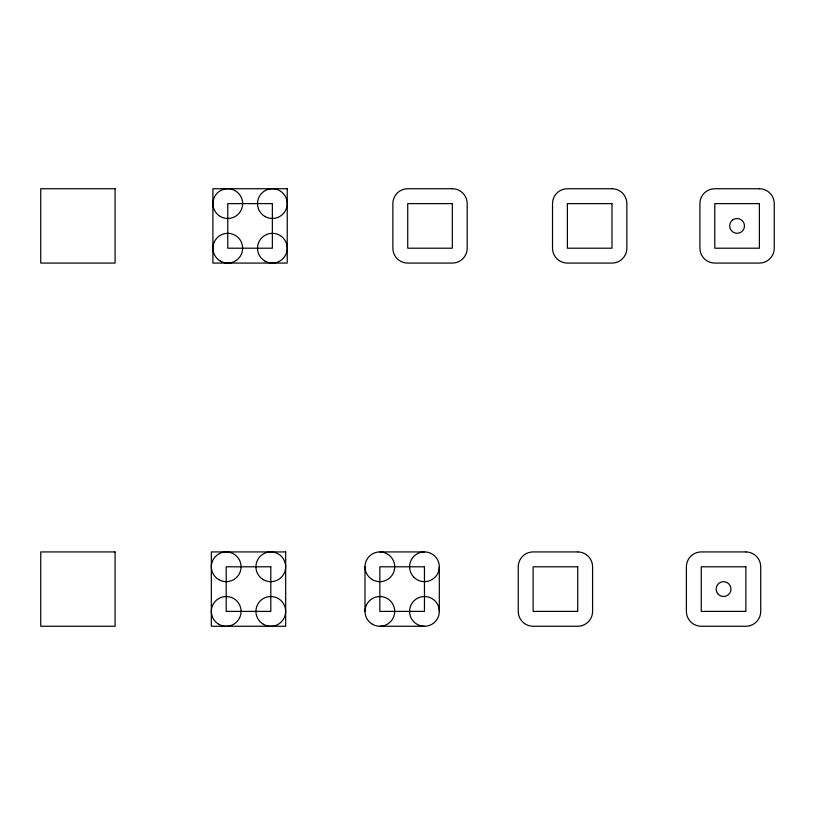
<?xml version="1.0" encoding="UTF-8"?>
<svg xmlns="http://www.w3.org/2000/svg" width="815" height="815" viewBox="0 0 815 815"><rect width="100%" height="100%" fill="white"/><g stroke="black" fill="none" stroke-linecap="round" stroke-linejoin="round"><path stroke-width="1.22" d="M379.851 551.928L424.452 551.928M379.851 626.256L424.452 626.256M439.316 566.792L439.316 611.393A14.864 14.864 0 0 1 417.015 624.27A14.864 14.864 0 0 1 417.015 598.516A14.864 14.864 0 0 1 439.316 611.393M364.988 566.792L364.988 611.393M732.634 219.958L731.249 221.313A7.437 7.437 0 0 0 741.538 231.857L742.923 230.502A7.437 7.437 0 0 0 732.634 219.958M115.078 188.744L40.75 188.744L40.75 263.072L115.078 263.072L115.078 188.744M287.237 188.744L212.898 188.744L212.898 263.072L287.237 263.072L287.237 188.744M452.325 188.744L407.724 188.744A14.864 14.864 0 0 0 392.861 203.607L392.861 248.208A14.864 14.864 0 0 0 407.724 263.072L452.325 263.072A14.864 14.864 0 0 0 467.189 248.208L467.189 203.607A14.864 14.864 0 0 0 452.325 188.744M611.984 188.744L567.383 188.744A14.864 14.864 0 0 0 552.519 203.607L552.519 248.208A14.864 14.864 0 0 0 567.383 263.072L611.984 263.072A14.864 14.864 0 0 0 626.847 248.208L626.847 203.607A14.864 14.864 0 0 0 611.984 188.744M759.386 188.744L714.786 188.744A14.864 14.864 0 0 0 699.922 203.607L699.922 248.208A14.864 14.864 0 0 0 714.786 263.072L759.386 263.072A14.864 14.864 0 0 0 774.25 248.208L774.25 203.607A14.864 14.864 0 0 0 759.386 188.744M272.363 203.607L227.772 203.607L227.772 248.208L272.363 248.208L272.363 203.607M452.325 203.607L407.724 203.607L407.724 248.208L452.325 248.208L452.325 203.607M611.984 203.607L567.383 203.607L567.383 248.208L611.984 248.208L611.984 203.607M759.386 203.607L714.786 203.607L714.786 248.208L759.386 248.208L759.386 203.607M115.078 551.928L40.75 551.928L40.75 626.256L115.078 626.256L115.078 551.928M285.668 551.928L211.34 551.928L211.34 626.256L285.668 626.256L285.668 551.928M577.723 551.928L533.122 551.928A14.864 14.864 0 0 0 518.259 566.792L518.259 611.393A14.864 14.864 0 0 0 533.122 626.256L577.723 626.256A14.864 14.864 0 0 0 592.587 611.393L592.587 566.792A14.864 14.864 0 0 0 577.723 551.928M745.857 551.928L701.257 551.928A14.864 14.864 0 0 0 686.393 566.792L686.393 611.393A14.864 14.864 0 0 0 701.257 626.256L745.857 626.256A14.864 14.864 0 0 0 760.721 611.393L760.721 566.792A14.864 14.864 0 0 0 745.857 551.928M270.804 566.792L226.203 566.792L226.203 611.393L270.804 611.393L270.804 566.792M424.452 566.792L379.851 566.792L379.851 611.393L424.452 611.393L424.452 566.792M577.723 566.792L533.122 566.792L533.122 611.393L577.723 611.393L577.723 566.792M745.857 566.792L701.257 566.792L701.257 611.393L745.857 611.393L745.857 566.792M220.335 261.085A14.864 14.864 0 0 0 242.636 248.208A14.864 14.864 0 0 0 220.335 235.331A14.864 14.864 0 0 0 220.335 261.085M220.335 216.484A14.864 14.864 0 0 0 242.636 203.607A14.864 14.864 0 0 0 220.335 190.73A14.864 14.864 0 0 0 220.335 216.484M264.936 216.484A14.864 14.864 0 0 0 287.237 203.607A14.864 14.864 0 0 0 264.936 190.73A14.864 14.864 0 0 0 264.936 216.484M264.936 261.085A14.864 14.864 0 0 0 287.237 248.208A14.864 14.864 0 0 0 264.936 235.331A14.864 14.864 0 0 0 264.936 261.085M218.777 624.27A14.864 14.864 0 0 0 241.077 611.393A14.864 14.864 0 0 0 218.777 598.516A14.864 14.864 0 0 0 218.777 624.27M218.777 579.669A14.864 14.864 0 0 0 241.077 566.792A14.864 14.864 0 0 0 218.777 553.915A14.864 14.864 0 0 0 218.777 579.669M263.367 579.669A14.864 14.864 0 0 0 285.668 566.792A14.864 14.864 0 0 0 263.367 553.915A14.864 14.864 0 0 0 263.367 579.669M263.367 624.27A14.864 14.864 0 0 0 285.668 611.393A14.864 14.864 0 0 0 263.367 598.516A14.864 14.864 0 0 0 263.367 624.27M372.414 579.669A14.864 14.864 0 0 0 394.715 566.792A14.864 14.864 0 0 0 372.414 553.915A14.864 14.864 0 0 0 372.414 579.669M372.414 624.27A14.864 14.864 0 0 0 394.715 611.393A14.864 14.864 0 0 0 372.414 598.516A14.864 14.864 0 0 0 372.414 624.27M413.939 577.305A14.864 14.864 0 0 0 438.806 570.643A14.864 14.864 0 0 0 420.601 552.427A14.864 14.864 0 0 0 413.939 577.305M718.3 594.349A7.437 7.437 0 0 0 730.739 591.018A7.437 7.437 0 0 0 721.632 581.91A7.437 7.437 0 0 0 718.3 594.349"/></g></svg>
